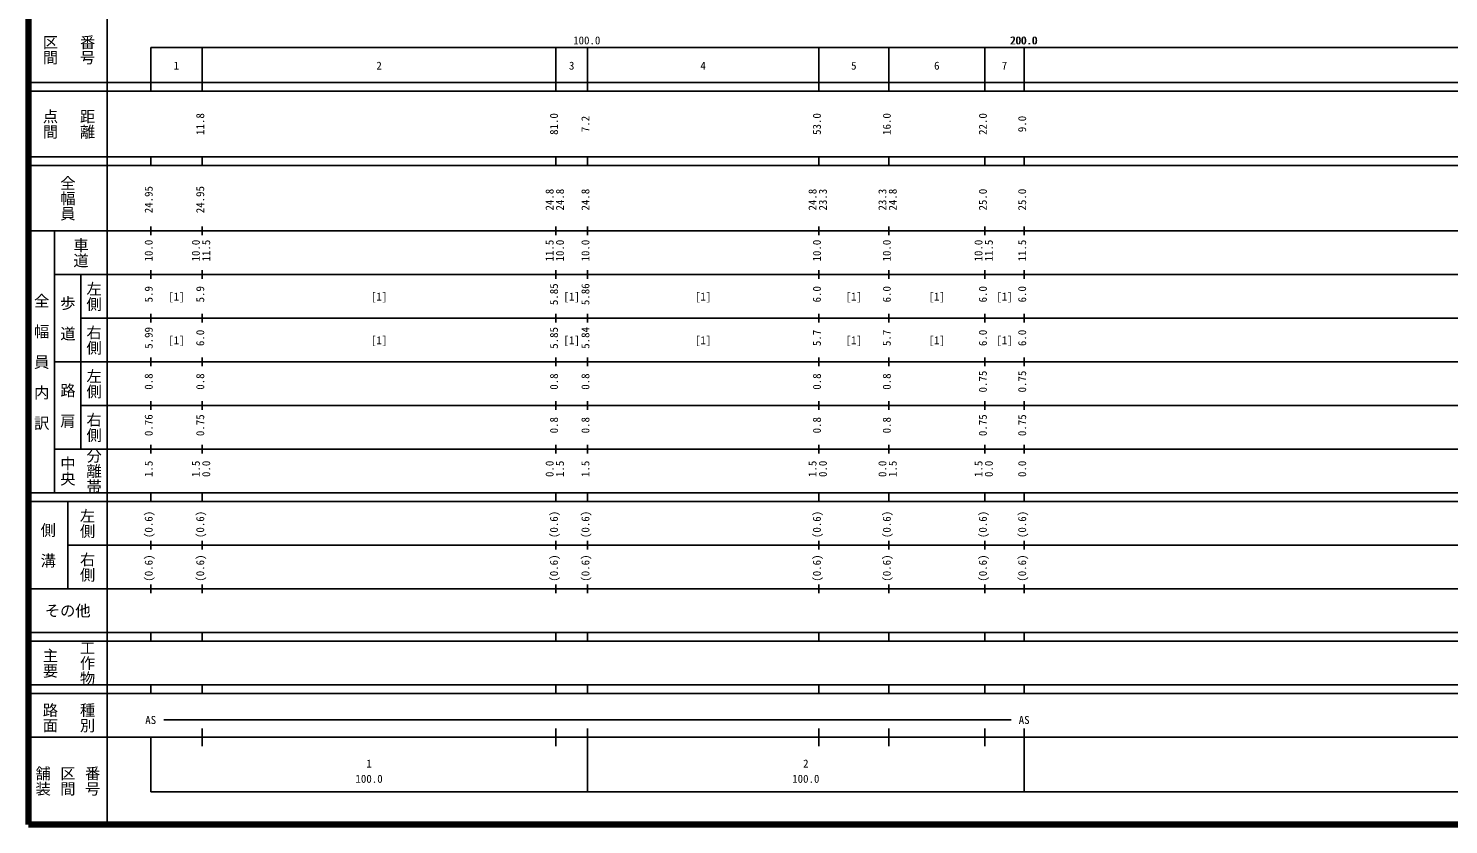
# Model space of a CAD drawing. Units: millimetres on the paper, enlarged 1000 times. Extents: x 40000 to 680000, y 20000 to 380000.
# Drawn here: x 40000 to 365184, y 20000 to 202409 of the extents above; entities that cross this region are included whole.
import ezdxf
from ezdxf.enums import TextEntityAlignment as Align

# ---------------------------------------------------------------- set-up
doc = ezdxf.new("R2010")
doc.units = ezdxf.units.MM
doc.header["$LTSCALE"] = 1000
doc.layers.add('M-TTL', color=2, linetype='Continuous', lineweight=140)
doc.layers.add('M-TTL-BAND', color=7, linetype='Continuous', lineweight=25)
doc.styles.add('@ＭＳ ゴシック', font='')
doc.styles.add('ＭＳ ゴシック', font='')
doc.styles.get('@ＭＳ ゴシック').set_extended_font_data('@MS Gothic')
doc.styles.get('ＭＳ ゴシック').set_extended_font_data('MS Gothic')

msp = doc.modelspace()

# ---------------------------------------------------------------- linework, layer by layer
at = {"layer": 'M-TTL'}
for p, q in [((40000, 380000), (40000, 20000)), ((40000, 20000), (680000, 20000))]:
    msp.add_line(p, q, dxfattribs=at)
at = {"layer": 'M-TTL-BAND'}
for p, q in [((58000, 370000), (58000, 20000)), ((68000, 198000), (579000, 198000)), ((68000, 198000), (68000, 188000)), ((79800, 188000), (79800, 198000)), ((160800, 188000), (160800, 198000)), ((168000, 188000), (168000, 198000)), ((221000, 188000), (221000, 198000)), ((237000, 188000), (237000, 198000)), ((259000, 188000), (259000, 198000)), ((268000, 188000), (268000, 198000)), ((40000, 190000), (579000, 190000)), ((40000, 188000), (579000, 188000)), ((40000, 173000), (579000, 173000)), ((68000, 171000), (68000, 173000)), ((79800, 171000), (79800, 173000)), ((160800, 171000), (160800, 173000)), ((168000, 171000), (168000, 173000)), ((221000, 171000), (221000, 173000)), ((237000, 171000), (237000, 173000)), ((259000, 171000), (259000, 173000)), ((268000, 171000), (268000, 173000)), ((40000, 171000), (579000, 171000)), ((68000, 155000), (68000, 157000)), ((79800, 155000), (79800, 157000)), ((160800, 155000), (160800, 157000)), ((168000, 155000), (168000, 157000)), ((221000, 155000), (221000, 157000)), ((237000, 155000), (237000, 157000)), ((259000, 155000), (259000, 157000)), ((268000, 155000), (268000, 157000)), ((40000, 156000), (579000, 156000)), ((46000, 96000), (46000, 156000)), ((68000, 145000), (68000, 147000)), ((79800, 145000), (79800, 147000)), ((160800, 145000), (160800, 147000)), ((168000, 145000), (168000, 147000)), ((221000, 145000), (221000, 147000)), ((237000, 145000), (237000, 147000)), ((259000, 145000), (259000, 147000)), ((268000, 145000), (268000, 147000)), ((46000, 146000), (579000, 146000)), ((52000, 146000), (52000, 106000)), ((68000, 135000), (68000, 137000)), ((79800, 135000), (79800, 137000)), ((160800, 135000), (160800, 137000)), ((168000, 135000), (168000, 137000)), ((221000, 135000), (221000, 137000)), ((237000, 135000), (237000, 137000)), ((259000, 135000), (259000, 137000)), ((268000, 135000), (268000, 137000)), ((52000, 136000), (579000, 136000)), ((68000, 125000), (68000, 127000)), ((79800, 125000), (79800, 127000)), ((160800, 125000), (160800, 127000)), ((168000, 125000), (168000, 127000)), ((221000, 125000), (221000, 127000)), ((237000, 125000), (237000, 127000)), ((259000, 125000), (259000, 127000)), ((268000, 125000), (268000, 127000)), ((46000, 126000), (579000, 126000)), ((52000, 116000), (579000, 116000)), ((68000, 115000), (68000, 117000)), ((79800, 115000), (79800, 117000)), ((160800, 115000), (160800, 117000)), ((168000, 115000), (168000, 117000)), ((221000, 115000), (221000, 117000)), ((237000, 115000), (237000, 117000)), ((259000, 115000), (259000, 117000)), ((268000, 115000), (268000, 117000)), ((46000, 106000), (579000, 106000)), ((68000, 105000), (68000, 107000)), ((79800, 105000), (79800, 107000)), ((160800, 105000), (160800, 107000)), ((168000, 105000), (168000, 107000)), ((221000, 105000), (221000, 107000)), ((237000, 105000), (237000, 107000)), ((259000, 105000), (259000, 107000)), ((268000, 105000), (268000, 107000)), ((40000, 96000), (579000, 96000)), ((68000, 94000), (68000, 96000)), ((79800, 94000), (79800, 96000)), ((160800, 94000), (160800, 96000)), ((168000, 94000), (168000, 96000)), ((221000, 94000), (221000, 96000)), ((237000, 94000), (237000, 96000)), ((259000, 94000), (259000, 96000)), ((268000, 94000), (268000, 96000)), ((40000, 94000), (579000, 94000)), ((49000, 94000), (49000, 74000)), ((68000, 83000), (68000, 85000)), ((79800, 83000), (79800, 85000)), ((160800, 83000), (160800, 85000)), ((168000, 83000), (168000, 85000)), ((221000, 83000), (221000, 85000)), ((237000, 83000), (237000, 85000)), ((259000, 83000), (259000, 85000)), ((268000, 83000), (268000, 85000)), ((49000, 84000), (579000, 84000)), ((68000, 73000), (68000, 75000)), ((79800, 73000), (79800, 75000)), ((160800, 73000), (160800, 75000)), ((168000, 73000), (168000, 75000)), ((221000, 73000), (221000, 75000)), ((237000, 73000), (237000, 75000)), ((259000, 73000), (259000, 75000)), ((268000, 73000), (268000, 75000)), ((40000, 74000), (579000, 74000)), ((40000, 64000), (579000, 64000)), ((40000, 62000), (579000, 62000)), ((68000, 62000), (68000, 64000)), ((79800, 62000), (79800, 64000)), ((160800, 62000), (160800, 64000)), ((168000, 62000), (168000, 64000)), ((221000, 62000), (221000, 64000)), ((237000, 62000), (237000, 64000)), ((259000, 62000), (259000, 64000)), ((268000, 62000), (268000, 64000)), ((40000, 52000), (579000, 52000)), ((40000, 50000), (579000, 50000)), ((68000, 50000), (68000, 52000)), ((79800, 50000), (79800, 52000)), ((160800, 50000), (160800, 52000)), ((168000, 50000), (168000, 52000)), ((221000, 50000), (221000, 52000)), ((237000, 50000), (237000, 52000)), ((259000, 50000), (259000, 52000)), ((268000, 50000), (268000, 52000)), ((71000, 44000), (265000, 44000)), ((40000, 40000), (579000, 40000)), ((68000, 40000), (68000, 27500)), ((79800, 38000), (79800, 42000)), ((160800, 38000), (160800, 42000)), ((168000, 27500), (168000, 42000)), ((221000, 38000), (221000, 42000)), ((237000, 38000), (237000, 42000)), ((259000, 38000), (259000, 42000)), ((268000, 27500), (268000, 42000)), ((68000, 27500), (579000, 27500))]:
    msp.add_line(p, q, dxfattribs=at)

# ---------------------------------------------------------------- texts
at = {"layer": 'M-TTL-BAND', "style": '@ＭＳ ゴシック'}
for s, p in [('区間', (45000, 197500)), ('番号', (53500, 197500)), ('点間', (45000, 180500)), ('距離', (53500, 180500)), ('全幅員', (49000, 163500)), ('車道', (52000, 151000)), ('左側', (55000, 141000)), ('全\u3000幅\u3000員\u3000内\u3000訳', (43000, 126000)), ('歩\u3000道', (49000, 136000)), ('右側', (55000, 131000)), ('左側', (55000, 121000)), ('路\u3000肩', (49000, 116000)), ('右側', (55000, 111000)), ('中央', (49000, 101000)), ('分離帯', (55000, 101000)), ('左側', (53500, 89000)), ('側\u3000溝', (44500, 84000)), ('右側', (53500, 79000)), ('主要', (45000, 57000)), ('工作物', (53500, 57000)), ('路面', (45000, 44500)), ('種別', (53500, 44500)), ('舗装', (43333, 30000)), ('区間', (49000, 30000)), ('番号', (54667, 30000))]:
    msp.add_text(s, height=2566, rotation=270, dxfattribs=at).set_placement(p, align=Align.MIDDLE_CENTER)
at = {"layer": 'M-TTL-BAND', "style": 'ＭＳ ゴシック'}
for s, p in [('100.0', (167844, 198195)), ('200.0', (267844, 198195)), ('200.0', (268000, 198195)), ('1', (73900, 192405)), ('2', (120300, 192405)), ('3', (164400, 192405)), ('4', (194500, 192405)), ('5', (229000, 192405)), ('6', (248000, 192405)), ('7', (263500, 192405)), ('[1]', (73900, 139500)), ('[1]', (120300, 139500)), ('[1]', (164400, 139500)), ('[1]', (194500, 139500)), ('[1]', (229000, 139500)), ('[1]', (248000, 139500)), ('[1]', (263500, 139500)), ('[1]', (73900, 129500)), ('[1]', (120300, 129500)), ('[1]', (164400, 129500)), ('[1]', (194500, 129500)), ('[1]', (229000, 129500)), ('[1]', (248000, 129500)), ('[1]', (263500, 129500)), ('AS', (68000, 42500)), ('AS', (268000, 42500)), ('1', (118000, 32523)), ('2', (218000, 32523)), ('100.0', (118000, 29033)), ('100.0', (218000, 29033))]:
    msp.add_text(s, height=1833, dxfattribs=at).set_placement(p, align=Align.BOTTOM_CENTER)
for s, p in [('11.8', (80800, 180500)), ('81.0', (161800, 180500)), ('7.2', (169000, 180500)), ('53.0', (222000, 180500)), ('16.0', (238000, 180500)), ('22.0', (260000, 180500)), ('9.0', (269000, 180500)), ('24.95', (69000, 163174)), ('24.95', (80800, 163174)), ('24.8', (160800, 163174)), ('24.8', (163170, 163174)), ('24.8', (169000, 163174)), ('24.8', (221000, 163174)), ('23.3', (223370, 163174)), ('23.3', (237000, 163174)), ('24.8', (239370, 163174)), ('25.0', (260000, 163174)), ('25.0', (269000, 163174)), ('10.0', (69000, 151500)), ('10.0', (79800, 151500)), ('11.5', (82170, 151500)), ('11.5', (160800, 151500)), ('10.0', (163170, 151500)), ('10.0', (169000, 151500)), ('10.0', (222000, 151500)), ('10.0', (238000, 151500)), ('10.0', (259000, 151500)), ('11.5', (261370, 151500)), ('11.5', (269000, 151500)), ('5.9', (69000, 141500)), ('5.9', (80800, 141500)), ('5.85', (161800, 141500)), ('5.86', (169000, 141500)), ('6.0', (222000, 141500)), ('6.0', (238000, 141500)), ('6.0', (260000, 141500)), ('6.0', (269000, 141500)), ('5.99', (69000, 131500)), ('5.85', (161800, 131500)), ('5.84', (169000, 131500)), ('6.0', (80800, 131500)), ('5.7', (222000, 131500)), ('5.7', (238000, 131500)), ('6.0', (260000, 131500)), ('6.0', (269000, 131500)), ('0.75', (260000, 121500)), ('0.75', (269000, 121500)), ('0.8', (69000, 121500)), ('0.8', (80800, 121500)), ('0.8', (161800, 121500)), ('0.8', (169000, 121500)), ('0.8', (222000, 121500)), ('0.8', (238000, 121500)), ('0.76', (69000, 111500)), ('0.75', (80800, 111500)), ('0.75', (260000, 111500)), ('0.75', (269000, 111500)), ('0.8', (161800, 111500)), ('0.8', (169000, 111500)), ('0.8', (222000, 111500)), ('0.8', (238000, 111500)), ('1.5', (69000, 101500)), ('1.5', (79800, 101500)), ('0.0', (82170, 101500)), ('0.0', (160800, 101500)), ('1.5', (163170, 101500)), ('1.5', (169000, 101500)), ('1.5', (221000, 101500)), ('0.0', (223370, 101500)), ('0.0', (237000, 101500)), ('1.5', (239370, 101500)), ('1.5', (259000, 101500)), ('0.0', (261370, 101500)), ('0.0', (269000, 101500)), ('(0.6)', (69000, 88764)), ('(0.6)', (80800, 88764)), ('(0.6)', (161800, 88764)), ('(0.6)', (169000, 88764)), ('(0.6)', (222000, 88764)), ('(0.6)', (238000, 88764)), ('(0.6)', (260000, 88764)), ('(0.6)', (269000, 88764)), ('(0.6)', (69000, 78764)), ('(0.6)', (80800, 78764)), ('(0.6)', (161800, 78764)), ('(0.6)', (169000, 78764)), ('(0.6)', (222000, 78764)), ('(0.6)', (238000, 78764)), ('(0.6)', (260000, 78764)), ('(0.6)', (269000, 78764))]:
    msp.add_text(s, height=1833, rotation=90, dxfattribs=at).set_placement(p, align=Align.BOTTOM_CENTER)
msp.add_text('その他', height=2566, dxfattribs=at).set_placement((49000, 69000), align=Align.MIDDLE_CENTER)

doc.saveas('drawing.dxf')
